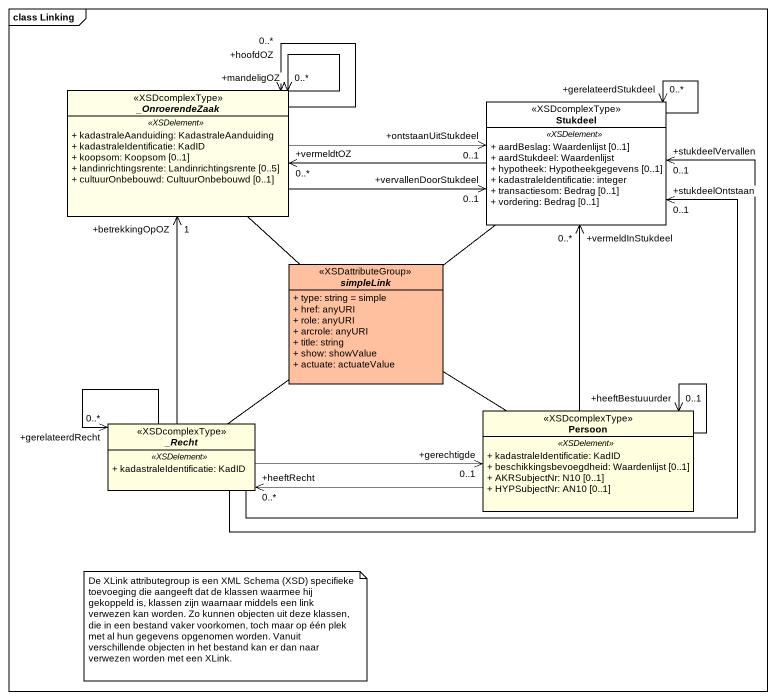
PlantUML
@startuml
mainframe class Linking
hide circle
hide empty members
skinparam classAttributeIconSize 0
abstract class "_OnroerendeZaak" as OnroerendeZaak <<XSDcomplexType>> #FFFFE7 {
  .. <<XSDelement>> ..
  + kadastraleAanduiding: KadastraleAanduiding
  + kadastraleIdentificatie: KadID
  + koopsom: Koopsom [0..1]
  + landinrichtingsrente: Landinrichtingsrente [0..5]
  + cultuurOnbebouwd: CultuurOnbebouwd [0..1]
}
class Stukdeel <<XSDcomplexType>> {
  .. <<XSDelement>> ..
  + aardBeslag: Waardenlijst [0..1]
  + aardStukdeel: Waardenlijst
  + hypotheek: Hypotheekgegevens [0..1]
  + kadastraleIdentificatie: integer
  + transactiesom: Bedrag [0..1]
  + vordering: Bedrag [0..1]
}
abstract class simpleLink <<XSDattributeGroup>> #FFC0A0 {
  + type: string = simple
  + href: anyURI
  + role: anyURI
  + arcrole: anyURI
  + title: string
  + show: showValue
  + actuate: actuateValue
}
abstract class "_Recht" as Recht <<XSDcomplexType>> #FFFFE0 {
  .. <<XSDelement>> ..
  + kadastraleIdentificatie: KadID
}
class Persoon <<XSDcomplexType>> #FFFFE0 {
  .. <<XSDelement>> ..
  + kadastraleIdentificatie: KadID
  + beschikkingsbevoegdheid: Waardenlijst [0..1]
  + AKRSubjectNr: N10 [0..1]
  + HYPSubjectNr: AN10 [0..1]
}
OnroerendeZaak --> "+mandeligOZ\n0..*" OnroerendeZaak
OnroerendeZaak --> "+hoofdOZ\n0..*" OnroerendeZaak
OnroerendeZaak -right-> "+vervallenDoorStukdeel\n0..1" Stukdeel
OnroerendeZaak -right-> "+ontstaanUitStukdeel\n0..1" Stukdeel
OnroerendeZaak -- simpleLink
Stukdeel -left-> "+vermeldtOZ\n0..*" OnroerendeZaak
Stukdeel --> "+gerelateerdStukdeel\n0..*" Stukdeel
Stukdeel -- simpleLink
Recht -up-> "+betrekkingOpOZ\n1" OnroerendeZaak
Recht -up-> "+stukdeelOntstaan\n0..1" Stukdeel
Recht -up-> "+stukdeelVervallen\n0..1" Stukdeel
Recht -up- simpleLink
Recht --> "+gerelateerdRecht\n0..*" Recht
Recht -right-> "+gerechtigde\n0..1" Persoon
Persoon -up-> "+vermeldInStukdeel\n0..*" Stukdeel
Persoon -up- simpleLink
Persoon -left-> "+heeftRecht\n0..*" Recht
Persoon --> "+heeftBestuuurder\n0..1" Persoon
note as N1
  De XLink attributegroup is een XML Schema (XSD) specifieke toevoeging die aangeeft dat de klassen waarmee hij gekoppeld is, klassen zijn waarnaar middels een link verwezen kan worden. Zo kunnen objecten uit deze klassen, die in een bestand vaker voorkomen, toch maar op één plek met al hun gegevens opgenomen worden. Vanuit verschillende objecten in het bestand kan er dan naar verwezen worden met een XLink.
end note
@enduml
